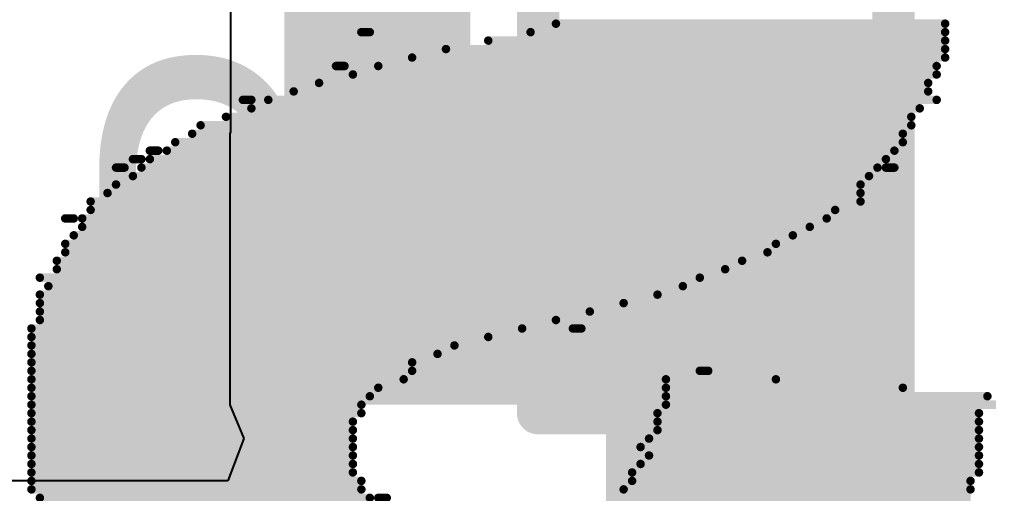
# Model space of a CAD drawing. Header units: inches. Extents: x -0.9 to 13.3, y -2.2 to 2.7.
# Drawn here: x 0.699 to 0.8137, y -0.3835 to -0.3275 of the extents above; entities that cross this region are included whole.
import ezdxf

# ---------------------------------------------------------------- set-up
doc = ezdxf.new("R2010")
doc.units = ezdxf.units.IN
doc.header["$MEASUREMENT"] = 0
for name, color, linetype in [('Board Outline', 216, 'Continuous'), ('Bottom Overlay', 54, 'Continuous'), ('Dimension', 6, 'Continuous'), ('Top Layer', 1, 'Continuous'), ('Top Overlay', 2, 'Continuous'), ('Top Paste', 8, 'Continuous'), ('Top Solder', 216, 'Continuous')]:
    doc.layers.add(name, color=color, linetype=linetype)
doc.styles.add('Arial', font='', dxfattribs={"height": 0.2})
doc.styles.get('Arial').set_extended_font_data('Arial')

# ---------------------------------------------------------------- blocks, each defined once
blk = doc.blocks.new('R___0603_91')
at = {"layer": 'Top Layer'}
for points in [[(-0.015, 0.0175), (-0.015, -0.0175), (-0.045, -0.0175), (-0.045, 0.0175)], [(0.045, 0.0175), (0.045, -0.0175), (0.015, -0.0175), (0.015, 0.0175)]]:
    blk.add_hatch(color=1, dxfattribs=at).paths.add_polyline_path(points)
at = {"layer": 'Top Paste'}
for points in [[(-0.015, 0.0175), (-0.015, -0.0175), (-0.045, -0.0175), (-0.045, 0.0175)], [(0.045, 0.0175), (0.045, -0.0175), (0.015, -0.0175), (0.015, 0.0175)]]:
    blk.add_hatch(color=8, dxfattribs=at).paths.add_polyline_path(points)
at = {"layer": 'Top Solder'}
for points in [[(-0.011, 0.0215), (-0.011, -0.0215), (-0.049, -0.0215), (-0.049, 0.0215)], [(0.049, 0.0215), (0.049, -0.0215), (0.011, -0.0215), (0.011, 0.0215)]]:
    blk.add_hatch(color=216, dxfattribs=at).paths.add_polyline_path(points)
at = {"layer": 'Top Overlay'}
for points in [[(-0.048, 0.021, 0.005, 0.005, 0), (0.048, 0.021, 0.005, 0.005, 0)], [(-0.048, 0.021, 0.005, 0.005, 0), (-0.048, -0.021, 0.005, 0.005, 0)], [(0.048, 0.021, 0.005, 0.005, 0), (0.048, -0.021, 0.005, 0.005, 0)], [(-0.048, -0.021, 0.005, 0.005, 0), (0.048, -0.021, 0.005, 0.005, 0)]]:
    blk.add_lwpolyline(points, format="xyseb", dxfattribs=at)
for points in [[(-0.04925, 0.021, 0.0025, 0.0025, 1), (-0.04675, 0.021, 0.0025, 0.0025, 1)], [(-0.04925, 0.021, 0.0025, 0.0025, 1), (-0.04675, 0.021, 0.0025, 0.0025, 1)], [(0.04675, 0.021, 0.0025, 0.0025, 1), (0.04925, 0.021, 0.0025, 0.0025, 1)], [(0.04675, 0.021, 0.0025, 0.0025, 1), (0.04925, 0.021, 0.0025, 0.0025, 1)], [(-0.04925, -0.021, 0.0025, 0.0025, 1), (-0.04675, -0.021, 0.0025, 0.0025, 1)], [(-0.04925, -0.021, 0.0025, 0.0025, 1), (-0.04675, -0.021, 0.0025, 0.0025, 1)], [(0.04675, -0.021, 0.0025, 0.0025, 1), (0.04925, -0.021, 0.0025, 0.0025, 1)], [(0.04675, -0.021, 0.0025, 0.0025, 1), (0.04925, -0.021, 0.0025, 0.0025, 1)]]:
    blk.add_lwpolyline(points, format="xyseb", close=True, dxfattribs=at)

msp = doc.modelspace()

# ---------------------------------------------------------------- hatches: boundary and pattern name
at = {"layer": 'Top Layer'}
msp.add_hatch(color=1, dxfattribs=at).paths.add_polyline_path([(0.73034, -0.37305), (0.79978, -0.37305), (0.79978, -0.34105), (0.73034, -0.34105)])

# ---------------------------------------------------------------- linework, layer by layer
at = {"layer": 'Board Outline'}
msp.add_lwpolyline([(1.99867, 0.21567, 0.01, 0.01, -1.122171), (-0.01159, -1.51329, 0.01, 0.01, 0)], format="xyseb", dxfattribs=at)
at = {"layer": 'Bottom Overlay'}
for points in [[(0.7624, -0.32805, 0.001, 0.001, 0), (0.8084, -0.32805, 0.001, 0.001, 0)], [(0.7394, -0.32905, 0.001, 0.001, 0), (0.7404, -0.32905, 0.001, 0.001, 0)], [(0.7594, -0.32905, 0.001, 0.001, 0), (0.8084, -0.32905, 0.001, 0.001, 0)], [(0.7544, -0.33005, 0.001, 0.001, 0), (0.8084, -0.33005, 0.001, 0.001, 0)], [(0.7494, -0.33105, 0.001, 0.001, 0), (0.8084, -0.33105, 0.001, 0.001, 0)], [(0.7364, -0.33305, 0.001, 0.001, 0), (0.7374, -0.33305, 0.001, 0.001, 0)], [(0.7414, -0.33305, 0.001, 0.001, 0), (0.8074, -0.33305, 0.001, 0.001, 0)], [(0.7454, -0.33205, 0.001, 0.001, 0), (0.8084, -0.33205, 0.001, 0.001, 0)], [(0.7384, -0.33405, 0.001, 0.001, 0), (0.8074, -0.33405, 0.001, 0.001, 0)], [(0.7344, -0.33505, 0.001, 0.001, 0), (0.8064, -0.33505, 0.001, 0.001, 0)], [(0.7314, -0.33605, 0.001, 0.001, 0), (0.8064, -0.33605, 0.001, 0.001, 0)], [(0.7254, -0.33705, 0.001, 0.001, 0), (0.7264, -0.33705, 0.001, 0.001, 0)], [(0.7284, -0.33705, 0.001, 0.001, 0), (0.8074, -0.33705, 0.001, 0.001, 0)], [(0.7264, -0.33805, 0.001, 0.001, 0), (0.8054, -0.33805, 0.001, 0.001, 0)], [(0.7234, -0.33905, 0.001, 0.001, 0), (0.8044, -0.33905, 0.001, 0.001, 0)], [(0.7194, -0.34105, 0.001, 0.001, 0), (0.8034, -0.34105, 0.001, 0.001, 0)], [(0.7204, -0.34005, 0.001, 0.001, 0), (0.8044, -0.34005, 0.001, 0.001, 0)], [(0.7174, -0.34205, 0.001, 0.001, 0), (0.8034, -0.34205, 0.001, 0.001, 0)], [(0.7144, -0.34305, 0.001, 0.001, 0), (0.7154, -0.34305, 0.001, 0.001, 0)], [(0.7164, -0.34305, 0.001, 0.001, 0), (0.8024, -0.34305, 0.001, 0.001, 0)], [(0.7124, -0.34405, 0.001, 0.001, 0), (0.7134, -0.34405, 0.001, 0.001, 0)], [(0.7144, -0.34405, 0.001, 0.001, 0), (0.8014, -0.34405, 0.001, 0.001, 0)], [(0.7104, -0.34505, 0.001, 0.001, 0), (0.7114, -0.34505, 0.001, 0.001, 0)], [(0.7134, -0.34505, 0.001, 0.001, 0), (0.8004, -0.34505, 0.001, 0.001, 0)], [(0.8014, -0.34505, 0.001, 0.001, 0), (0.8024, -0.34505, 0.001, 0.001, 0)], [(0.7124, -0.34605, 0.001, 0.001, 0), (0.7994, -0.34605, 0.001, 0.001, 0)], [(0.7104, -0.34705, 0.001, 0.001, 0), (0.7984, -0.34705, 0.001, 0.001, 0)], [(0.7074, -0.34905, 0.001, 0.001, 0), (0.7984, -0.34905, 0.001, 0.001, 0)], [(0.7094, -0.34805, 0.001, 0.001, 0), (0.7984, -0.34805, 0.001, 0.001, 0)], [(0.7074, -0.35005, 0.001, 0.001, 0), (0.7954, -0.35005, 0.001, 0.001, 0)], [(0.7044, -0.35105, 0.001, 0.001, 0), (0.7054, -0.35105, 0.001, 0.001, 0)], [(0.7064, -0.35105, 0.001, 0.001, 0), (0.7944, -0.35105, 0.001, 0.001, 0)], [(0.7064, -0.35205, 0.001, 0.001, 0), (0.7924, -0.35205, 0.001, 0.001, 0)], [(0.7054, -0.35305, 0.001, 0.001, 0), (0.7904, -0.35305, 0.001, 0.001, 0)], [(0.7044, -0.35405, 0.001, 0.001, 0), (0.7884, -0.35405, 0.001, 0.001, 0)], [(0.7044, -0.35505, 0.001, 0.001, 0), (0.7874, -0.35505, 0.001, 0.001, 0)], [(0.7034, -0.35605, 0.001, 0.001, 0), (0.7844, -0.35605, 0.001, 0.001, 0)], [(0.7034, -0.35705, 0.001, 0.001, 0), (0.7824, -0.35705, 0.001, 0.001, 0)], [(0.7014, -0.35805, 0.001, 0.001, 0), (0.7794, -0.35805, 0.001, 0.001, 0)], [(0.7024, -0.35905, 0.001, 0.001, 0), (0.7774, -0.35905, 0.001, 0.001, 0)], [(0.7014, -0.36005, 0.001, 0.001, 0), (0.7744, -0.36005, 0.001, 0.001, 0)], [(0.7014, -0.36105, 0.001, 0.001, 0), (0.7704, -0.36105, 0.001, 0.001, 0)], [(0.7014, -0.36205, 0.001, 0.001, 0), (0.7664, -0.36205, 0.001, 0.001, 0)], [(0.7014, -0.36305, 0.001, 0.001, 0), (0.7624, -0.36305, 0.001, 0.001, 0)], [(0.7004, -0.36405, 0.001, 0.001, 0), (0.7584, -0.36405, 0.001, 0.001, 0)], [(0.7004, -0.36505, 0.001, 0.001, 0), (0.7544, -0.36505, 0.001, 0.001, 0)], [(0.7644, -0.36405, 0.001, 0.001, 0), (0.7654, -0.36405, 0.001, 0.001, 0)], [(0.7004, -0.36605, 0.001, 0.001, 0), (0.7504, -0.36605, 0.001, 0.001, 0)], [(0.7004, -0.36705, 0.001, 0.001, 0), (0.7484, -0.36705, 0.001, 0.001, 0)], [(0.7004, -0.36805, 0.001, 0.001, 0), (0.7454, -0.36805, 0.001, 0.001, 0)], [(0.7004, -0.36905, 0.001, 0.001, 0), (0.7454, -0.36905, 0.001, 0.001, 0)], [(0.7794, -0.36905, 0.001, 0.001, 0), (0.7804, -0.36905, 0.001, 0.001, 0)], [(0.7004, -0.37005, 0.001, 0.001, 0), (0.7444, -0.37005, 0.001, 0.001, 0)], [(0.7754, -0.37005, 0.001, 0.001, 0), (0.7884, -0.37005, 0.001, 0.001, 0)], [(0.7004, -0.37105, 0.001, 0.001, 0), (0.7414, -0.37105, 0.001, 0.001, 0)], [(0.7754, -0.37105, 0.001, 0.001, 0), (0.8034, -0.37105, 0.001, 0.001, 0)], [(0.7004, -0.37205, 0.001, 0.001, 0), (0.7404, -0.37205, 0.001, 0.001, 0)], [(0.7004, -0.37305, 0.001, 0.001, 0), (0.7394, -0.37305, 0.001, 0.001, 0)], [(0.7754, -0.37205, 0.001, 0.001, 0), (0.8134, -0.37205, 0.001, 0.001, 0)], [(0.7754, -0.37305, 0.001, 0.001, 0), (0.8144, -0.37305, 0.001, 0.001, 0)], [(0.7004, -0.37405, 0.001, 0.001, 0), (0.7394, -0.37405, 0.001, 0.001, 0)], [(0.7744, -0.37405, 0.001, 0.001, 0), (0.8124, -0.37405, 0.001, 0.001, 0)], [(0.7004, -0.37505, 0.001, 0.001, 0), (0.7384, -0.37505, 0.001, 0.001, 0)], [(0.7744, -0.37505, 0.001, 0.001, 0), (0.8124, -0.37505, 0.001, 0.001, 0)], [(0.7004, -0.37605, 0.001, 0.001, 0), (0.7384, -0.37605, 0.001, 0.001, 0)], [(0.7744, -0.37605, 0.001, 0.001, 0), (0.8124, -0.37605, 0.001, 0.001, 0)], [(0.7004, -0.37705, 0.001, 0.001, 0), (0.7384, -0.37705, 0.001, 0.001, 0)], [(0.7734, -0.37705, 0.001, 0.001, 0), (0.8124, -0.37705, 0.001, 0.001, 0)], [(0.7004, -0.37805, 0.001, 0.001, 0), (0.7384, -0.37805, 0.001, 0.001, 0)], [(0.7724, -0.37805, 0.001, 0.001, 0), (0.8124, -0.37805, 0.001, 0.001, 0)], [(0.7004, -0.37905, 0.001, 0.001, 0), (0.7384, -0.37905, 0.001, 0.001, 0)], [(0.7004, -0.38005, 0.001, 0.001, 0), (0.7384, -0.38005, 0.001, 0.001, 0)], [(0.7724, -0.38005, 0.001, 0.001, 0), (0.8124, -0.38005, 0.001, 0.001, 0)], [(0.7734, -0.37905, 0.001, 0.001, 0), (0.8124, -0.37905, 0.001, 0.001, 0)], [(0.7004, -0.38105, 0.001, 0.001, 0), (0.7384, -0.38105, 0.001, 0.001, 0)], [(0.7714, -0.38105, 0.001, 0.001, 0), (0.8124, -0.38105, 0.001, 0.001, 0)], [(0.7004, -0.38205, 0.001, 0.001, 0), (0.7394, -0.38205, 0.001, 0.001, 0)], [(0.7714, -0.38205, 0.001, 0.001, 0), (0.8114, -0.38205, 0.001, 0.001, 0)], [(0.7004, -0.38305, 0.001, 0.001, 0), (0.7394, -0.38305, 0.001, 0.001, 0)], [(0.7704, -0.38305, 0.001, 0.001, 0), (0.8114, -0.38305, 0.001, 0.001, 0)], [(0.7014, -0.38405, 0.001, 0.001, 0), (0.7404, -0.38405, 0.001, 0.001, 0)], [(0.7414, -0.38405, 0.001, 0.001, 0), (0.7424, -0.38405, 0.001, 0.001, 0)], [(0.7694, -0.38405, 0.001, 0.001, 0), (0.8114, -0.38405, 0.001, 0.001, 0)]]:
    msp.add_lwpolyline(points, format="xyseb", dxfattribs=at)
for points in [[(0.76215, -0.32805, 0.0005, 0.0005, 1), (0.76265, -0.32805, 0.0005, 0.0005, 1)], [(0.80815, -0.32805, 0.0005, 0.0005, 1), (0.80865, -0.32805, 0.0005, 0.0005, 1)], [(0.73915, -0.32905, 0.0005, 0.0005, 1), (0.73965, -0.32905, 0.0005, 0.0005, 1)], [(0.74015, -0.32905, 0.0005, 0.0005, 1), (0.74065, -0.32905, 0.0005, 0.0005, 1)], [(0.75915, -0.32905, 0.0005, 0.0005, 1), (0.75965, -0.32905, 0.0005, 0.0005, 1)], [(0.80815, -0.32905, 0.0005, 0.0005, 1), (0.80865, -0.32905, 0.0005, 0.0005, 1)], [(0.75415, -0.33005, 0.0005, 0.0005, 1), (0.75465, -0.33005, 0.0005, 0.0005, 1)], [(0.80815, -0.33005, 0.0005, 0.0005, 1), (0.80865, -0.33005, 0.0005, 0.0005, 1)], [(0.74915, -0.33105, 0.0005, 0.0005, 1), (0.74965, -0.33105, 0.0005, 0.0005, 1)], [(0.80815, -0.33105, 0.0005, 0.0005, 1), (0.80865, -0.33105, 0.0005, 0.0005, 1)], [(0.73615, -0.33305, 0.0005, 0.0005, 1), (0.73665, -0.33305, 0.0005, 0.0005, 1)], [(0.73715, -0.33305, 0.0005, 0.0005, 1), (0.73765, -0.33305, 0.0005, 0.0005, 1)], [(0.74115, -0.33305, 0.0005, 0.0005, 1), (0.74165, -0.33305, 0.0005, 0.0005, 1)], [(0.74515, -0.33205, 0.0005, 0.0005, 1), (0.74565, -0.33205, 0.0005, 0.0005, 1)], [(0.80715, -0.33305, 0.0005, 0.0005, 1), (0.80765, -0.33305, 0.0005, 0.0005, 1)], [(0.80815, -0.33205, 0.0005, 0.0005, 1), (0.80865, -0.33205, 0.0005, 0.0005, 1)], [(0.73815, -0.33405, 0.0005, 0.0005, 1), (0.73865, -0.33405, 0.0005, 0.0005, 1)], [(0.80715, -0.33405, 0.0005, 0.0005, 1), (0.80765, -0.33405, 0.0005, 0.0005, 1)], [(0.73415, -0.33505, 0.0005, 0.0005, 1), (0.73465, -0.33505, 0.0005, 0.0005, 1)], [(0.80615, -0.33505, 0.0005, 0.0005, 1), (0.80665, -0.33505, 0.0005, 0.0005, 1)], [(0.73115, -0.33605, 0.0005, 0.0005, 1), (0.73165, -0.33605, 0.0005, 0.0005, 1)], [(0.80615, -0.33605, 0.0005, 0.0005, 1), (0.80665, -0.33605, 0.0005, 0.0005, 1)], [(0.72515, -0.33705, 0.0005, 0.0005, 1), (0.72565, -0.33705, 0.0005, 0.0005, 1)], [(0.72615, -0.33705, 0.0005, 0.0005, 1), (0.72665, -0.33705, 0.0005, 0.0005, 1)], [(0.72815, -0.33705, 0.0005, 0.0005, 1), (0.72865, -0.33705, 0.0005, 0.0005, 1)], [(0.80715, -0.33705, 0.0005, 0.0005, 1), (0.80765, -0.33705, 0.0005, 0.0005, 1)], [(0.72615, -0.33805, 0.0005, 0.0005, 1), (0.72665, -0.33805, 0.0005, 0.0005, 1)], [(0.80515, -0.33805, 0.0005, 0.0005, 1), (0.80565, -0.33805, 0.0005, 0.0005, 1)], [(0.72315, -0.33905, 0.0005, 0.0005, 1), (0.72365, -0.33905, 0.0005, 0.0005, 1)], [(0.80415, -0.33905, 0.0005, 0.0005, 1), (0.80465, -0.33905, 0.0005, 0.0005, 1)], [(0.71915, -0.34105, 0.0005, 0.0005, 1), (0.71965, -0.34105, 0.0005, 0.0005, 1)], [(0.72015, -0.34005, 0.0005, 0.0005, 1), (0.72065, -0.34005, 0.0005, 0.0005, 1)], [(0.80315, -0.34105, 0.0005, 0.0005, 1), (0.80365, -0.34105, 0.0005, 0.0005, 1)], [(0.80415, -0.34005, 0.0005, 0.0005, 1), (0.80465, -0.34005, 0.0005, 0.0005, 1)], [(0.71715, -0.34205, 0.0005, 0.0005, 1), (0.71765, -0.34205, 0.0005, 0.0005, 1)], [(0.80315, -0.34205, 0.0005, 0.0005, 1), (0.80365, -0.34205, 0.0005, 0.0005, 1)], [(0.71415, -0.34305, 0.0005, 0.0005, 1), (0.71465, -0.34305, 0.0005, 0.0005, 1)], [(0.71515, -0.34305, 0.0005, 0.0005, 1), (0.71565, -0.34305, 0.0005, 0.0005, 1)], [(0.71615, -0.34305, 0.0005, 0.0005, 1), (0.71665, -0.34305, 0.0005, 0.0005, 1)], [(0.80215, -0.34305, 0.0005, 0.0005, 1), (0.80265, -0.34305, 0.0005, 0.0005, 1)], [(0.71215, -0.34405, 0.0005, 0.0005, 1), (0.71265, -0.34405, 0.0005, 0.0005, 1)], [(0.71315, -0.34405, 0.0005, 0.0005, 1), (0.71365, -0.34405, 0.0005, 0.0005, 1)], [(0.71415, -0.34405, 0.0005, 0.0005, 1), (0.71465, -0.34405, 0.0005, 0.0005, 1)], [(0.80115, -0.34405, 0.0005, 0.0005, 1), (0.80165, -0.34405, 0.0005, 0.0005, 1)], [(0.71015, -0.34505, 0.0005, 0.0005, 1), (0.71065, -0.34505, 0.0005, 0.0005, 1)], [(0.71115, -0.34505, 0.0005, 0.0005, 1), (0.71165, -0.34505, 0.0005, 0.0005, 1)], [(0.71315, -0.34505, 0.0005, 0.0005, 1), (0.71365, -0.34505, 0.0005, 0.0005, 1)], [(0.80015, -0.34505, 0.0005, 0.0005, 1), (0.80065, -0.34505, 0.0005, 0.0005, 1)], [(0.80115, -0.34505, 0.0005, 0.0005, 1), (0.80165, -0.34505, 0.0005, 0.0005, 1)], [(0.80215, -0.34505, 0.0005, 0.0005, 1), (0.80265, -0.34505, 0.0005, 0.0005, 1)], [(0.71215, -0.34605, 0.0005, 0.0005, 1), (0.71265, -0.34605, 0.0005, 0.0005, 1)], [(0.79915, -0.34605, 0.0005, 0.0005, 1), (0.79965, -0.34605, 0.0005, 0.0005, 1)], [(0.71015, -0.34705, 0.0005, 0.0005, 1), (0.71065, -0.34705, 0.0005, 0.0005, 1)], [(0.79815, -0.34705, 0.0005, 0.0005, 1), (0.79865, -0.34705, 0.0005, 0.0005, 1)], [(0.70715, -0.34905, 0.0005, 0.0005, 1), (0.70765, -0.34905, 0.0005, 0.0005, 1)], [(0.70915, -0.34805, 0.0005, 0.0005, 1), (0.70965, -0.34805, 0.0005, 0.0005, 1)], [(0.79815, -0.34805, 0.0005, 0.0005, 1), (0.79865, -0.34805, 0.0005, 0.0005, 1)], [(0.79815, -0.34905, 0.0005, 0.0005, 1), (0.79865, -0.34905, 0.0005, 0.0005, 1)], [(0.70715, -0.35005, 0.0005, 0.0005, 1), (0.70765, -0.35005, 0.0005, 0.0005, 1)], [(0.79515, -0.35005, 0.0005, 0.0005, 1), (0.79565, -0.35005, 0.0005, 0.0005, 1)], [(0.70415, -0.35105, 0.0005, 0.0005, 1), (0.70465, -0.35105, 0.0005, 0.0005, 1)], [(0.70515, -0.35105, 0.0005, 0.0005, 1), (0.70565, -0.35105, 0.0005, 0.0005, 1)], [(0.70615, -0.35105, 0.0005, 0.0005, 1), (0.70665, -0.35105, 0.0005, 0.0005, 1)], [(0.79415, -0.35105, 0.0005, 0.0005, 1), (0.79465, -0.35105, 0.0005, 0.0005, 1)], [(0.70615, -0.35205, 0.0005, 0.0005, 1), (0.70665, -0.35205, 0.0005, 0.0005, 1)], [(0.79215, -0.35205, 0.0005, 0.0005, 1), (0.79265, -0.35205, 0.0005, 0.0005, 1)], [(0.70515, -0.35305, 0.0005, 0.0005, 1), (0.70565, -0.35305, 0.0005, 0.0005, 1)], [(0.79015, -0.35305, 0.0005, 0.0005, 1), (0.79065, -0.35305, 0.0005, 0.0005, 1)], [(0.70415, -0.35405, 0.0005, 0.0005, 1), (0.70465, -0.35405, 0.0005, 0.0005, 1)], [(0.78815, -0.35405, 0.0005, 0.0005, 1), (0.78865, -0.35405, 0.0005, 0.0005, 1)], [(0.70415, -0.35505, 0.0005, 0.0005, 1), (0.70465, -0.35505, 0.0005, 0.0005, 1)], [(0.78715, -0.35505, 0.0005, 0.0005, 1), (0.78765, -0.35505, 0.0005, 0.0005, 1)], [(0.70315, -0.35605, 0.0005, 0.0005, 1), (0.70365, -0.35605, 0.0005, 0.0005, 1)], [(0.70315, -0.35705, 0.0005, 0.0005, 1), (0.70365, -0.35705, 0.0005, 0.0005, 1)], [(0.78215, -0.35705, 0.0005, 0.0005, 1), (0.78265, -0.35705, 0.0005, 0.0005, 1)], [(0.78415, -0.35605, 0.0005, 0.0005, 1), (0.78465, -0.35605, 0.0005, 0.0005, 1)], [(0.70115, -0.35805, 0.0005, 0.0005, 1), (0.70165, -0.35805, 0.0005, 0.0005, 1)], [(0.77915, -0.35805, 0.0005, 0.0005, 1), (0.77965, -0.35805, 0.0005, 0.0005, 1)], [(0.70215, -0.35905, 0.0005, 0.0005, 1), (0.70265, -0.35905, 0.0005, 0.0005, 1)], [(0.77715, -0.35905, 0.0005, 0.0005, 1), (0.77765, -0.35905, 0.0005, 0.0005, 1)], [(0.70115, -0.36005, 0.0005, 0.0005, 1), (0.70165, -0.36005, 0.0005, 0.0005, 1)], [(0.77415, -0.36005, 0.0005, 0.0005, 1), (0.77465, -0.36005, 0.0005, 0.0005, 1)], [(0.70115, -0.36105, 0.0005, 0.0005, 1), (0.70165, -0.36105, 0.0005, 0.0005, 1)], [(0.77015, -0.36105, 0.0005, 0.0005, 1), (0.77065, -0.36105, 0.0005, 0.0005, 1)], [(0.70115, -0.36205, 0.0005, 0.0005, 1), (0.70165, -0.36205, 0.0005, 0.0005, 1)], [(0.76615, -0.36205, 0.0005, 0.0005, 1), (0.76665, -0.36205, 0.0005, 0.0005, 1)], [(0.70115, -0.36305, 0.0005, 0.0005, 1), (0.70165, -0.36305, 0.0005, 0.0005, 1)], [(0.76215, -0.36305, 0.0005, 0.0005, 1), (0.76265, -0.36305, 0.0005, 0.0005, 1)], [(0.70015, -0.36405, 0.0005, 0.0005, 1), (0.70065, -0.36405, 0.0005, 0.0005, 1)], [(0.70015, -0.36505, 0.0005, 0.0005, 1), (0.70065, -0.36505, 0.0005, 0.0005, 1)], [(0.75415, -0.36505, 0.0005, 0.0005, 1), (0.75465, -0.36505, 0.0005, 0.0005, 1)], [(0.75815, -0.36405, 0.0005, 0.0005, 1), (0.75865, -0.36405, 0.0005, 0.0005, 1)], [(0.76415, -0.36405, 0.0005, 0.0005, 1), (0.76465, -0.36405, 0.0005, 0.0005, 1)], [(0.76515, -0.36405, 0.0005, 0.0005, 1), (0.76565, -0.36405, 0.0005, 0.0005, 1)], [(0.70015, -0.36605, 0.0005, 0.0005, 1), (0.70065, -0.36605, 0.0005, 0.0005, 1)], [(0.75015, -0.36605, 0.0005, 0.0005, 1), (0.75065, -0.36605, 0.0005, 0.0005, 1)], [(0.70015, -0.36705, 0.0005, 0.0005, 1), (0.70065, -0.36705, 0.0005, 0.0005, 1)], [(0.74815, -0.36705, 0.0005, 0.0005, 1), (0.74865, -0.36705, 0.0005, 0.0005, 1)], [(0.70015, -0.36805, 0.0005, 0.0005, 1), (0.70065, -0.36805, 0.0005, 0.0005, 1)], [(0.74515, -0.36805, 0.0005, 0.0005, 1), (0.74565, -0.36805, 0.0005, 0.0005, 1)], [(0.70015, -0.36905, 0.0005, 0.0005, 1), (0.70065, -0.36905, 0.0005, 0.0005, 1)], [(0.74515, -0.36905, 0.0005, 0.0005, 1), (0.74565, -0.36905, 0.0005, 0.0005, 1)], [(0.77915, -0.36905, 0.0005, 0.0005, 1), (0.77965, -0.36905, 0.0005, 0.0005, 1)], [(0.78015, -0.36905, 0.0005, 0.0005, 1), (0.78065, -0.36905, 0.0005, 0.0005, 1)], [(0.70015, -0.37005, 0.0005, 0.0005, 1), (0.70065, -0.37005, 0.0005, 0.0005, 1)], [(0.74415, -0.37005, 0.0005, 0.0005, 1), (0.74465, -0.37005, 0.0005, 0.0005, 1)], [(0.77515, -0.37005, 0.0005, 0.0005, 1), (0.77565, -0.37005, 0.0005, 0.0005, 1)], [(0.78815, -0.37005, 0.0005, 0.0005, 1), (0.78865, -0.37005, 0.0005, 0.0005, 1)], [(0.70015, -0.37105, 0.0005, 0.0005, 1), (0.70065, -0.37105, 0.0005, 0.0005, 1)], [(0.74115, -0.37105, 0.0005, 0.0005, 1), (0.74165, -0.37105, 0.0005, 0.0005, 1)], [(0.77515, -0.37105, 0.0005, 0.0005, 1), (0.77565, -0.37105, 0.0005, 0.0005, 1)], [(0.80315, -0.37105, 0.0005, 0.0005, 1), (0.80365, -0.37105, 0.0005, 0.0005, 1)], [(0.70015, -0.37205, 0.0005, 0.0005, 1), (0.70065, -0.37205, 0.0005, 0.0005, 1)], [(0.70015, -0.37305, 0.0005, 0.0005, 1), (0.70065, -0.37305, 0.0005, 0.0005, 1)], [(0.73915, -0.37305, 0.0005, 0.0005, 1), (0.73965, -0.37305, 0.0005, 0.0005, 1)], [(0.74015, -0.37205, 0.0005, 0.0005, 1), (0.74065, -0.37205, 0.0005, 0.0005, 1)], [(0.77515, -0.37205, 0.0005, 0.0005, 1), (0.77565, -0.37205, 0.0005, 0.0005, 1)], [(0.77515, -0.37305, 0.0005, 0.0005, 1), (0.77565, -0.37305, 0.0005, 0.0005, 1)], [(0.81315, -0.37205, 0.0005, 0.0005, 1), (0.81365, -0.37205, 0.0005, 0.0005, 1)], [(0.70015, -0.37405, 0.0005, 0.0005, 1), (0.70065, -0.37405, 0.0005, 0.0005, 1)], [(0.73915, -0.37405, 0.0005, 0.0005, 1), (0.73965, -0.37405, 0.0005, 0.0005, 1)], [(0.77415, -0.37405, 0.0005, 0.0005, 1), (0.77465, -0.37405, 0.0005, 0.0005, 1)], [(0.81215, -0.37405, 0.0005, 0.0005, 1), (0.81265, -0.37405, 0.0005, 0.0005, 1)], [(0.70015, -0.37505, 0.0005, 0.0005, 1), (0.70065, -0.37505, 0.0005, 0.0005, 1)], [(0.73815, -0.37505, 0.0005, 0.0005, 1), (0.73865, -0.37505, 0.0005, 0.0005, 1)], [(0.77415, -0.37505, 0.0005, 0.0005, 1), (0.77465, -0.37505, 0.0005, 0.0005, 1)], [(0.81215, -0.37505, 0.0005, 0.0005, 1), (0.81265, -0.37505, 0.0005, 0.0005, 1)], [(0.70015, -0.37605, 0.0005, 0.0005, 1), (0.70065, -0.37605, 0.0005, 0.0005, 1)], [(0.73815, -0.37605, 0.0005, 0.0005, 1), (0.73865, -0.37605, 0.0005, 0.0005, 1)], [(0.77415, -0.37605, 0.0005, 0.0005, 1), (0.77465, -0.37605, 0.0005, 0.0005, 1)], [(0.81215, -0.37605, 0.0005, 0.0005, 1), (0.81265, -0.37605, 0.0005, 0.0005, 1)], [(0.70015, -0.37705, 0.0005, 0.0005, 1), (0.70065, -0.37705, 0.0005, 0.0005, 1)], [(0.73815, -0.37705, 0.0005, 0.0005, 1), (0.73865, -0.37705, 0.0005, 0.0005, 1)], [(0.77315, -0.37705, 0.0005, 0.0005, 1), (0.77365, -0.37705, 0.0005, 0.0005, 1)], [(0.81215, -0.37705, 0.0005, 0.0005, 1), (0.81265, -0.37705, 0.0005, 0.0005, 1)], [(0.70015, -0.37805, 0.0005, 0.0005, 1), (0.70065, -0.37805, 0.0005, 0.0005, 1)], [(0.73815, -0.37805, 0.0005, 0.0005, 1), (0.73865, -0.37805, 0.0005, 0.0005, 1)], [(0.77215, -0.37805, 0.0005, 0.0005, 1), (0.77265, -0.37805, 0.0005, 0.0005, 1)], [(0.81215, -0.37805, 0.0005, 0.0005, 1), (0.81265, -0.37805, 0.0005, 0.0005, 1)], [(0.70015, -0.37905, 0.0005, 0.0005, 1), (0.70065, -0.37905, 0.0005, 0.0005, 1)], [(0.70015, -0.38005, 0.0005, 0.0005, 1), (0.70065, -0.38005, 0.0005, 0.0005, 1)], [(0.73815, -0.37905, 0.0005, 0.0005, 1), (0.73865, -0.37905, 0.0005, 0.0005, 1)], [(0.73815, -0.38005, 0.0005, 0.0005, 1), (0.73865, -0.38005, 0.0005, 0.0005, 1)], [(0.77215, -0.38005, 0.0005, 0.0005, 1), (0.77265, -0.38005, 0.0005, 0.0005, 1)], [(0.77315, -0.37905, 0.0005, 0.0005, 1), (0.77365, -0.37905, 0.0005, 0.0005, 1)], [(0.81215, -0.37905, 0.0005, 0.0005, 1), (0.81265, -0.37905, 0.0005, 0.0005, 1)], [(0.81215, -0.38005, 0.0005, 0.0005, 1), (0.81265, -0.38005, 0.0005, 0.0005, 1)], [(0.70015, -0.38105, 0.0005, 0.0005, 1), (0.70065, -0.38105, 0.0005, 0.0005, 1)], [(0.73815, -0.38105, 0.0005, 0.0005, 1), (0.73865, -0.38105, 0.0005, 0.0005, 1)], [(0.77115, -0.38105, 0.0005, 0.0005, 1), (0.77165, -0.38105, 0.0005, 0.0005, 1)], [(0.81215, -0.38105, 0.0005, 0.0005, 1), (0.81265, -0.38105, 0.0005, 0.0005, 1)], [(0.70015, -0.38205, 0.0005, 0.0005, 1), (0.70065, -0.38205, 0.0005, 0.0005, 1)], [(0.73915, -0.38205, 0.0005, 0.0005, 1), (0.73965, -0.38205, 0.0005, 0.0005, 1)], [(0.77115, -0.38205, 0.0005, 0.0005, 1), (0.77165, -0.38205, 0.0005, 0.0005, 1)], [(0.81115, -0.38205, 0.0005, 0.0005, 1), (0.81165, -0.38205, 0.0005, 0.0005, 1)], [(0.70015, -0.38305, 0.0005, 0.0005, 1), (0.70065, -0.38305, 0.0005, 0.0005, 1)], [(0.73915, -0.38305, 0.0005, 0.0005, 1), (0.73965, -0.38305, 0.0005, 0.0005, 1)], [(0.77015, -0.38305, 0.0005, 0.0005, 1), (0.77065, -0.38305, 0.0005, 0.0005, 1)], [(0.81115, -0.38305, 0.0005, 0.0005, 1), (0.81165, -0.38305, 0.0005, 0.0005, 1)], [(0.70115, -0.38405, 0.0005, 0.0005, 1), (0.70165, -0.38405, 0.0005, 0.0005, 1)], [(0.74015, -0.38405, 0.0005, 0.0005, 1), (0.74065, -0.38405, 0.0005, 0.0005, 1)], [(0.74115, -0.38405, 0.0005, 0.0005, 1), (0.74165, -0.38405, 0.0005, 0.0005, 1)], [(0.74215, -0.38405, 0.0005, 0.0005, 1), (0.74265, -0.38405, 0.0005, 0.0005, 1)]]:
    msp.add_lwpolyline(points, format="xyseb", close=True, dxfattribs=at)
at = {"layer": 'Dimension'}
msp.add_lwpolyline([(0.04081, 0.0156, 0.01, 0.01, -3.064051), (0.02964, -1.5299, 0.01, 0.01, 0)], format="xyseb", dxfattribs=at)
at = {"layer": 'Top Layer'}
for p, q in [((0.72395, -0.04362), (0.72395, -0.34081)), ((0.72395, -0.34081), (0.72385, -0.34105)), ((0.72385, -0.34105), (0.72385, -0.37305)), ((0.72385, -0.37305), (0.7255, -0.37703)), ((0.7255, -0.37703), (0.72361, -0.38203)), ((0.70162, -0.38203), (0.65906, -0.38203)), ((0.70406, -0.38203), (0.70162, -0.38203)), ((0.70906, -0.38203), (0.70406, -0.38203)), ((0.72361, -0.38203), (0.70906, -0.38203))]:
    msp.add_line(p, q, dxfattribs=at)
for points in [[(0.74128, -0.36005, 0.022, 0.022, 0), (0.74128, -0.04362, 0.022, 0.022, 0)], [(0.78081, -0.41603, 0.025, 0.025, 0), (0.78081, -0.35651, 0.025, 0.025, 0)], [(0.76908, -0.35605, 0.022, 0.022, 0), (0.78128, -0.35605, 0.022, 0.022, 0)]]:
    msp.add_lwpolyline(points, format="xyseb", dxfattribs=at)
for points in [[(0.77456, -0.35651, 0.0125, 0.0125, 1), (0.78706, -0.35651, 0.0125, 0.0125, 1)], [(0.76358, -0.35605, 0.011, 0.011, 1), (0.77458, -0.35605, 0.011, 0.011, 1)], [(0.77578, -0.35605, 0.011, 0.011, 1), (0.78678, -0.35605, 0.011, 0.011, 1)], [(0.73578, -0.36005, 0.011, 0.011, 1), (0.74678, -0.36005, 0.011, 0.011, 1)]]:
    msp.add_lwpolyline(points, format="xyseb", close=True, dxfattribs=at)

# ---------------------------------------------------------------- block references
at = {"rotation": 90}
msp.add_blockref('R___0603_91', (0.78128, -0.32605), dxfattribs=at)

# ---------------------------------------------------------------- texts
at = {"layer": 'Top Overlay', "style": 'Arial'}
msp.add_text('R21', height=0.04, rotation=90, dxfattribs=at).set_placement((0.74841, -0.36797))

doc.saveas('drawing.dxf')
